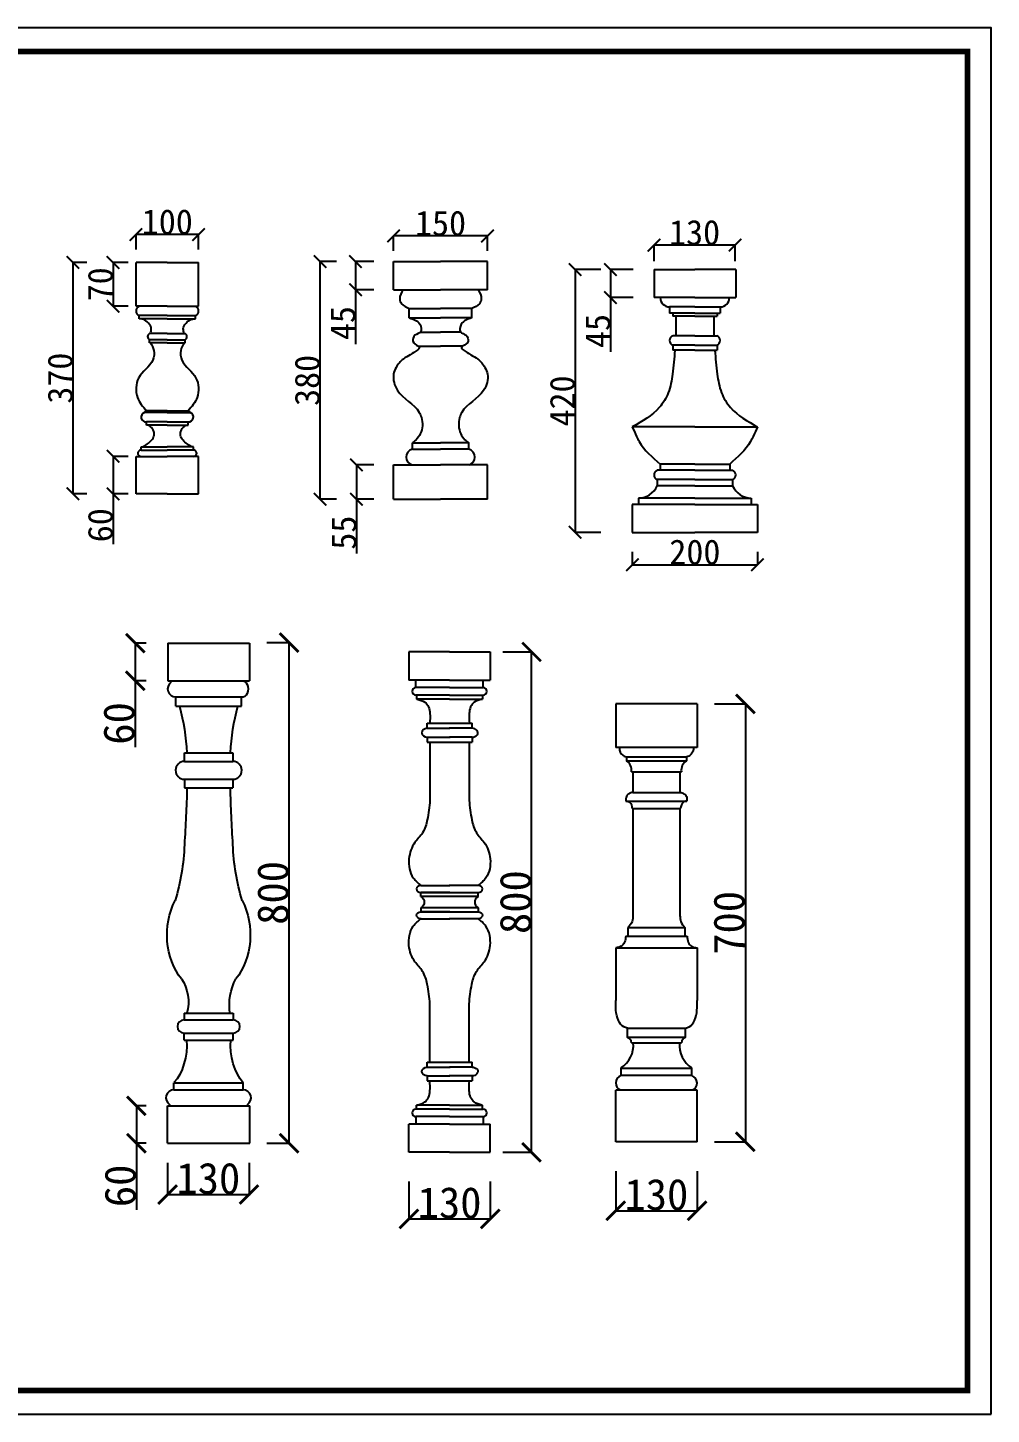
# Model space of a CAD drawing. Extents: x 3172 to 33391, y 13916 to 34175.
# Drawn here: x 11974 to 13515, y 15455 to 17672 of the extents above; entities that cross this region are included whole.
import ezdxf

# ---------------------------------------------------------------- set-up
doc = ezdxf.new("R2010")
doc.units = 0
doc.layers.get('0').update_dxf_attribs({"linetype": 'CONTINUOUS'})
doc.layers.get('DEFPOINTS').update_dxf_attribs({"linetype": 'CONTINUOUS'})
doc.dimstyles.new('ISO-25', dxfattribs={"dimtxt": 2.5, "dimasz": 2.5, "dimexe": 1.25, "dimexo": 0.625, "dimtad": 1, "dimdec": 4, "dimdsep": 46, "dimlunit": 6, "dimtxsty": 'Standard', "dimcen": 2.5, "dimadec": 0, "dimazin": 0, "dimtfac": 1, "dimtdec": 4, "dimtmove": 0, "dimatfit": 3, "dimfxl": 1, "dimtolj": 1, "dimtzin": 0, "dimarcsym": 0})
doc.dimstyles.get("Standard").update_dxf_attribs({"dimtxt": 0.18, "dimasz": 0.18, "dimexe": 0.18, "dimexo": 0.0625, "dimgap": 0.09, "dimtad": 0, "dimtih": 1, "dimtoh": 1, "dimdec": 4, "dimzin": 0, "dimdsep": 46, "dimtxsty": 'Standard', "dimcen": 0.09, "dimadec": 0, "dimazin": 0, "dimtfac": 1, "dimtdec": 4, "dimtofl": 0, "dimtmove": 0, "dimatfit": 3, "dimfxl": 1, "dimtolj": 1, "dimtzin": 0, "dimarcsym": 0})

# ---------------------------------------------------------------- blocks, each defined once
blk = doc.blocks.new('_ARCHTICK')
at = {"color": 0, "linetype": 'ByBlock', "const_width": 0.15}
blk.add_lwpolyline([(-0.5, -0.5), (0.5, 0.5)], dxfattribs=at)
blk = doc.blocks.new('*D380')
at = {"color": 0, "lineweight": -2}
for p, q in [((12890.7, 17285), (12849.1, 17285)), ((12849.3, 17285), (12849.3, 16865)), ((12890.7, 16865), (12849.1, 16865))]:
    blk.add_line(p, q, dxfattribs=at)
at = {"layer": 'DEFPOINTS', "color": 0}
for p in [(12890.8, 17285), (12849.3, 16865), (12890.8, 16865)]:
    blk.add_point(p, dxfattribs=at)
at = {"color": 0, "lineweight": -2, "xscale": 20, "yscale": 20, "zscale": 20}
for p, rotation in [((12849.3, 17285), 90), ((12849.3, 16865), 270)]:
    blk.add_blockref('_ARCHTICK', p, dxfattribs=dict(at, rotation=rotation))
at = {"color": 0, "insert": (12829.2, 17075), "char_height": 40, "attachment_point": 5, "rotation": 90}
blk.add_mtext('\\A1;420', dxfattribs=at)
blk = doc.blocks.new('*D381')
at = {"color": 0, "lineweight": -2}
for p, q in [((12527.9, 16972.9), (12499.7, 16972.9)), ((12499.9, 16972.9), (12499.9, 16917.9)), ((12527.9, 16917.9), (12499.7, 16917.9)), ((12499.9, 16917.9), (12499.9, 16831.1))]:
    blk.add_line(p, q, dxfattribs=at)
at = {"layer": 'DEFPOINTS', "color": 0}
for p in [(12528, 16972.9), (12499.9, 16917.9), (12528, 16917.9)]:
    blk.add_point(p, dxfattribs=at)
at = {"color": 0, "lineweight": -2, "xscale": 20, "yscale": 20, "zscale": 20}
for p, rotation in [((12499.9, 16972.9), 90), ((12499.9, 16917.9), 270)]:
    blk.add_blockref('_ARCHTICK', p, dxfattribs=dict(at, rotation=rotation))
at = {"color": 0, "insert": (12479.8, 16864.5), "char_height": 40, "attachment_point": 5, "rotation": 90}
blk.add_mtext('\\A1;55', dxfattribs=at)
blk = doc.blocks.new('*D382')
at = {"color": 0, "lineweight": -2}
for p, q in [((12134.8, 16986.5), (12110.6, 16986.5)), ((12110.8, 16986.5), (12110.8, 16926.5)), ((12134.8, 16926.5), (12110.6, 16926.5)), ((12110.8, 16926.5), (12110.8, 16846.3))]:
    blk.add_line(p, q, dxfattribs=at)
at = {"layer": 'DEFPOINTS', "color": 0}
for p in [(12134.8, 16986.5), (12110.8, 16926.5), (12134.8, 16926.5)]:
    blk.add_point(p, dxfattribs=at)
at = {"color": 0, "lineweight": -2, "xscale": 20, "yscale": 20, "zscale": 20}
for p, rotation in [((12110.8, 16986.5), 90), ((12110.8, 16926.5), 270)]:
    blk.add_blockref('_ARCHTICK', p, dxfattribs=dict(at, rotation=rotation))
at = {"color": 0, "insert": (12090.7, 16876.4), "char_height": 40, "attachment_point": 5, "rotation": 90}
blk.add_mtext('\\A1;60', dxfattribs=at)
blk = doc.blocks.new('*D284')
at = {"color": 0, "linetype": 'ByBlock'}
for p, q in [((36461.6, 24928.9), (36461.6, 24877)), ((36591.8, 24928.9), (36591.8, 24877)), ((36461.6, 24878.3), (36591.8, 24878.3))]:
    blk.add_line(p, q, dxfattribs=at)
at = {"layer": 'DEFPOINTS', "color": 0, "linetype": 'ByBlock'}
for p in [(36461.6, 24929.6), (36591.8, 24929.6), (36591.8, 24878.3)]:
    blk.add_point(p, dxfattribs=at)
at = {"color": 0, "linetype": 'ByBlock', "xscale": 30, "yscale": 30, "zscale": 30, "rotation": 180}
blk.add_blockref('_ARCHTICK', (36461.6, 24878.3), dxfattribs=at)
at = {"color": 0, "linetype": 'ByBlock', "xscale": 30, "yscale": 30, "zscale": 30}
blk.add_blockref('_ARCHTICK', (36591.8, 24878.3), dxfattribs=at)
at = {"color": 0, "linetype": 'ByBlock', "insert": (36526.7, 24903.9), "char_height": 50, "attachment_point": 5}
blk.add_mtext('\\A1;130', dxfattribs=at)
blk = doc.blocks.new('*D285')
at = {"color": 0, "linetype": 'ByBlock'}
for p, q in [((39952.4, 25020.3), (39935.4, 25020.3)), ((39936.6, 25020.3), (39936.6, 24960.3)), ((39952.4, 24960.3), (39935.4, 24960.3)), ((39936.6, 24960.3), (39936.6, 24854.1))]:
    blk.add_line(p, q, dxfattribs=at)
at = {"layer": 'DEFPOINTS', "color": 0, "linetype": 'ByBlock'}
for p in [(39953, 25020.3), (39936.6, 24960.3), (39953, 24960.3)]:
    blk.add_point(p, dxfattribs=at)
at = {"color": 0, "linetype": 'ByBlock', "xscale": 30, "yscale": 30, "zscale": 30}
for p, rotation in [((39936.6, 25020.3), 90), ((39936.6, 24960.3), 270)]:
    blk.add_blockref('_ARCHTICK', p, dxfattribs=dict(at, rotation=rotation))
at = {"color": 0, "linetype": 'ByBlock', "insert": (39911, 24892.2), "char_height": 50, "attachment_point": 5, "rotation": 90}
blk.add_mtext('\\A1;60', dxfattribs=at)
blk = doc.blocks.new('*D286')
at = {"color": 0, "linetype": 'ByBlock'}
for p, q in [((39952.4, 25759.8), (39933.5, 25759.8)), ((39934.8, 25759.8), (39934.8, 25699.8)), ((39952.4, 25699.8), (39933.5, 25699.8)), ((39934.8, 25699.8), (39934.8, 25593.5))]:
    blk.add_line(p, q, dxfattribs=at)
at = {"layer": 'DEFPOINTS', "color": 0, "linetype": 'ByBlock'}
for p in [(39953, 25759.8), (39934.8, 25699.8), (39953, 25699.8)]:
    blk.add_point(p, dxfattribs=at)
at = {"color": 0, "linetype": 'ByBlock', "xscale": 30, "yscale": 30, "zscale": 30}
for p, rotation in [((39934.8, 25759.8), 90), ((39934.8, 25699.8), 270)]:
    blk.add_blockref('_ARCHTICK', p, dxfattribs=dict(at, rotation=rotation))
at = {"color": 0, "linetype": 'ByBlock', "insert": (39909.1, 25631.6), "char_height": 50, "attachment_point": 5, "rotation": 90}
blk.add_mtext('\\A1;60', dxfattribs=at)
blk = doc.blocks.new('*D291')
at = {"color": 0, "linetype": 'ByBlock'}
for p, q in [((21122.4, 21107.2), (21172.7, 21107.2)), ((21171.5, 21107.2), (21171.5, 20407.2)), ((21122.4, 20407.2), (21172.7, 20407.2))]:
    blk.add_line(p, q, dxfattribs=at)
at = {"layer": 'DEFPOINTS', "color": 0, "linetype": 'ByBlock'}
for p in [(21121.7, 21107.2), (21121.7, 20407.2), (21171.5, 20407.2)]:
    blk.add_point(p, dxfattribs=at)
at = {"color": 0, "linetype": 'ByBlock', "xscale": 30, "yscale": 30, "zscale": 30}
for p, rotation in [((21171.5, 21107.2), 90), ((21171.5, 20407.2), 270)]:
    blk.add_blockref('_ARCHTICK', p, dxfattribs=dict(at, rotation=rotation))
at = {"color": 0, "linetype": 'ByBlock', "insert": (21145.8, 20757.2), "char_height": 50, "attachment_point": 5, "rotation": 90}
blk.add_mtext('\\A1;700', dxfattribs=at)
blk = doc.blocks.new('*D292')
at = {"color": 0, "linetype": 'ByBlock'}
for p, q in [((20964.3, 20350.4), (20964.3, 20285.6)), ((21094.3, 20350.4), (21094.3, 20285.6)), ((20964.3, 20286.8), (21094.3, 20286.8))]:
    blk.add_line(p, q, dxfattribs=at)
at = {"layer": 'DEFPOINTS', "color": 0, "linetype": 'ByBlock'}
for p in [(20964.3, 20351), (21094.3, 20351), (21094.3, 20286.8)]:
    blk.add_point(p, dxfattribs=at)
at = {"color": 0, "linetype": 'ByBlock', "xscale": 30, "yscale": 30, "zscale": 30, "rotation": 180}
blk.add_blockref('_ARCHTICK', (20964.3, 20286.8), dxfattribs=at)
at = {"color": 0, "linetype": 'ByBlock', "xscale": 30, "yscale": 30, "zscale": 30}
blk.add_blockref('_ARCHTICK', (21094.3, 20286.8), dxfattribs=at)
at = {"color": 0, "linetype": 'ByBlock', "insert": (21029.3, 20312.5), "char_height": 50, "attachment_point": 5}
blk.add_mtext('\\A1;130', dxfattribs=at)
blk = doc.blocks.new('A$C0B66074A')
for p, q in [((0, 800), (0, 755)), ((65, 800), (0, 800)), ((65, 800), (130, 800)), ((130, 800), (130, 755)), ((65, 755), (0, 755)), ((11.3, 743), (11.3, 755)), ((65, 755), (130, 755)), ((118.7, 743), (118.7, 755)), ((65, 743), (11.3, 743)), ((65, 743), (118.7, 743)), ((65, 731), (11.3, 731)), ((12.2, 731), (12.2, 724.6)), ((65, 724.6), (12.2, 724.6)), ((65, 731), (118.7, 731)), ((65, 724.6), (117.8, 724.6)), ((117.8, 731), (117.8, 724.6)), ((29.3, 677.9), (29.3, 685.9)), ((29.3, 685.9), (101, 685.9)), ((29.3, 677.9), (65.4, 677.9)), ((100.5, 677.9), (64.4, 677.9)), ((101, 677.9), (101, 685.9)), ((29.3, 663.8), (29.3, 655.8)), ((29.3, 655.8), (101, 655.8)), ((29.7, 663.8), (65.8, 663.8)), ((33.7, 655.8), (33.7, 562.7)), ((100.9, 663.8), (64.8, 663.8)), ((96.3, 655.8), (96.3, 562.7)), ((101, 663.8), (101, 655.8)), ((19.3, 426.5), (65.4, 426.5)), ((110.5, 426.5), (64.4, 426.5)), ((19.3, 408.9), (19.3, 415.4)), ((65.4, 415.4), (19.3, 415.4)), ((19.3, 415.4), (65.4, 415.4)), ((110.5, 408.9), (19.3, 408.9)), ((64.4, 415.4), (110.5, 415.4)), ((110.5, 408.9), (110.5, 415.4)), ((110.5, 391.1), (19.3, 391.1)), ((19.3, 391.1), (19.3, 384.6)), ((19.3, 384.6), (65.4, 384.6)), ((65.4, 384.6), (19.3, 384.6)), ((64.4, 384.6), (110.5, 384.6)), ((110.5, 391.1), (110.5, 384.6)), ((19.3, 373.5), (65.4, 373.5)), ((110.5, 373.5), (64.4, 373.5)), ((33.7, 144.2), (33.7, 237.3)), ((96.3, 144.2), (96.3, 237.3)), ((29.3, 136.2), (29.3, 144.2)), ((29.3, 144.2), (101, 144.2)), ((29.7, 136.2), (65.8, 136.2)), ((100.9, 136.2), (64.8, 136.2)), ((101, 136.2), (101, 144.2)), ((29.3, 122.1), (65.4, 122.1)), ((29.3, 122.1), (29.3, 114.1)), ((29.3, 114.1), (101, 114.1)), ((100.5, 122.1), (64.4, 122.1)), ((101, 122.1), (101, 114.1)), ((65, 69), (11.3, 69)), ((65, 75.4), (12.2, 75.4)), ((12.2, 69), (12.2, 75.4)), ((65, 75.4), (117.8, 75.4)), ((65, 69), (118.7, 69)), ((117.8, 69), (117.8, 75.4)), ((65, 45), (0, 45)), ((0, 0), (0, 45)), ((65, 57), (11.3, 57)), ((11.3, 57), (11.3, 45)), ((65, 57), (118.7, 57)), ((65, 45), (130, 45)), ((118.7, 57), (118.7, 45)), ((130, 0), (130, 45)), ((65, 0), (0, 0)), ((65, 0), (130, 0))]:
    blk.add_line(p, q)
for centre, start, end in [((11.3, 737), 90, 270), ((118.7, 737), 270, 90), ((11.3, 63), 90, 270), ((118.7, 63), 270, 90)]:
    blk.add_arc(centre, 6, start, end)
for centre, major_axis, ratio, start_param, end_param in [((29.6, 670.8), (-9.17, 0), 0.769231, -1.530656, 1.573423), ((101, 670.8), (9.17, 0), 0.769231, 4.704701, 7.904436), ((19.5, 421), (7.17, 0), 0.769231, 1.590906, 4.692279), ((110.3, 421), (7.17, 0), 0.769231, -1.550687, 1.550687), ((129.4, 400), (-24.2, 0), 0.588567, -0.673266, 0.673266)]:
    blk.add_ellipse(centre, major_axis=major_axis, ratio=ratio, start_param=start_param, end_param=end_param)
at = {"extrusion": (0, 0, -1)}
for centre, major_axis, ratio, start_param, end_param in [((0.4, 400), (24.2, 0), 0.588567, -0.673266, 0.673266), ((19.5, 379), (-7.17, 0), 0.769231, -1.550687, 1.550687), ((110.3, 379), (-7.17, 0), 0.769231, 1.590906, 4.692279), ((29.6, 129.2), (-9.17, 0), 0.769231, -1.530656, 1.573423), ((101, 129.2), (9.17, 0), 0.769231, 4.704701, 7.904436)]:
    blk.add_ellipse(centre, major_axis=major_axis, ratio=ratio, start_param=start_param, end_param=end_param, dxfattribs=at)
for points in [[(13.2, 724.5), (25.6, 719.5), (31.3, 712.3), (33.6, 701.7), (33.4, 685.9)], [(33.7, 562.7), (29.4, 531.4), (21.9, 510.9), (9.6, 495.3), (0.1, 469.4), (6.9, 438.7), (19.3, 426.5)], [(96.3, 562.7), (100.6, 531.4), (108.1, 510.9), (120.4, 495.3), (129.9, 469.4), (123.1, 438.7), (110.7, 426.5)], [(33.7, 237.3), (29.4, 268.6), (21.9, 289.1), (9.6, 304.7), (0.1, 330.6), (6.9, 361.3), (19.3, 373.5)], [(96.3, 237.3), (100.6, 268.6), (108.1, 289.1), (120.4, 304.7), (129.9, 330.6), (123.1, 361.3), (110.7, 373.5)], [(13.2, 75.5), (25.6, 80.5), (31.3, 87.7), (33.6, 98.3), (33.4, 114.1)]]:
    blk.add_spline(points, degree=3)
for points in [[(116.8, 724.5), (112.3, 723.3), (104.9, 721.4), (97.6, 712.1), (95.9, 700), (96.4, 691.2), (96.6, 685.9)], [(116.8, 75.5), (112.3, 76.7), (104.9, 78.6), (97.6, 87.9), (95.9, 100), (96.4, 108.8), (96.6, 114.1)]]:
    blk.add_open_spline(points, degree=3, knots=[0, 0, 0, 0, 16.727732, 28.116043, 41.743528, 61.394209, 61.394209, 61.394209, 61.394209])
blk = doc.blocks.new('*D289')
at = {"color": 0, "linetype": 'ByBlock'}
for p, q in [((33837.9, 19176), (33884.9, 19176)), ((33883.7, 18376), (33883.7, 19176)), ((33837.9, 18376), (33884.9, 18376))]:
    blk.add_line(p, q, dxfattribs=at)
at = {"layer": 'DEFPOINTS', "color": 0, "linetype": 'ByBlock'}
for p in [(33837.2, 19176), (33883.7, 19176), (33837.2, 18376)]:
    blk.add_point(p, dxfattribs=at)
at = {"color": 0, "linetype": 'ByBlock', "xscale": 30, "yscale": 30, "zscale": 30}
for p, rotation in [((33883.7, 19176), 90), ((33883.7, 18376), 270)]:
    blk.add_blockref('_ARCHTICK', p, dxfattribs=dict(at, rotation=rotation))
at = {"color": 0, "linetype": 'ByBlock', "insert": (33858.1, 18776), "char_height": 50, "attachment_point": 5, "rotation": 90}
blk.add_mtext('\\A1;800', dxfattribs=at)
blk = doc.blocks.new('*D288')
at = {"color": 0, "linetype": 'ByBlock'}
for p, q in [((33687.6, 18329.2), (33687.6, 18268.3)), ((33817.6, 18329.2), (33817.6, 18268.3)), ((33687.6, 18269.5), (33817.6, 18269.5))]:
    blk.add_line(p, q, dxfattribs=at)
at = {"layer": 'DEFPOINTS', "color": 0, "linetype": 'ByBlock'}
for p in [(33687.6, 18329.8), (33817.6, 18329.8), (33817.6, 18269.5)]:
    blk.add_point(p, dxfattribs=at)
at = {"color": 0, "linetype": 'ByBlock', "xscale": 30, "yscale": 30, "zscale": 30, "rotation": 180}
blk.add_blockref('_ARCHTICK', (33687.6, 18269.5), dxfattribs=at)
at = {"color": 0, "linetype": 'ByBlock', "xscale": 30, "yscale": 30, "zscale": 30}
blk.add_blockref('_ARCHTICK', (33817.6, 18269.5), dxfattribs=at)
at = {"color": 0, "linetype": 'ByBlock', "insert": (33752.6, 18295.1), "char_height": 50, "attachment_point": 5}
blk.add_mtext('\\A1;130', dxfattribs=at)
blk = doc.blocks.new('*D403')
at = {"color": 0, "lineweight": -2}
for p, q in [((12940.8, 16834), (12940.8, 16813)), ((13140.8, 16834), (13140.8, 16813)), ((12940.8, 16813.2), (13140.8, 16813.2))]:
    blk.add_line(p, q, dxfattribs=at)
at = {"layer": 'DEFPOINTS', "color": 0}
for p in [(12940.8, 16834), (13140.8, 16834), (13140.8, 16813.2)]:
    blk.add_point(p, dxfattribs=at)
at = {"color": 0, "lineweight": -2, "xscale": 20, "yscale": 20, "zscale": 20, "rotation": 180}
blk.add_blockref('_ARCHTICK', (12940.8, 16813.2), dxfattribs=at)
at = {"color": 0, "lineweight": -2, "xscale": 20, "yscale": 20, "zscale": 20}
blk.add_blockref('_ARCHTICK', (13140.8, 16813.2), dxfattribs=at)
at = {"color": 0, "insert": (13040.8, 16833.3), "char_height": 40, "attachment_point": 5}
blk.add_mtext('\\A1;200', dxfattribs=at)
blk = doc.blocks.new('*D404')
at = {"color": 0, "lineweight": -2}
for p, q in [((12559.2, 17315), (12559.2, 17339.1)), ((12709.2, 17338.9), (12559.2, 17338.9)), ((12709.2, 17315), (12709.2, 17339.1))]:
    blk.add_line(p, q, dxfattribs=at)
at = {"layer": 'DEFPOINTS', "color": 0}
for p in [(12559.2, 17338.9), (12559.2, 17314.9), (12709.2, 17314.9)]:
    blk.add_point(p, dxfattribs=at)
at = {"color": 0, "lineweight": -2, "xscale": 20, "yscale": 20, "zscale": 20, "rotation": 180}
blk.add_blockref('_ARCHTICK', (12559.2, 17338.9), dxfattribs=at)
at = {"color": 0, "lineweight": -2, "xscale": 20, "yscale": 20, "zscale": 20}
blk.add_blockref('_ARCHTICK', (12709.2, 17338.9), dxfattribs=at)
at = {"color": 0, "insert": (12634.2, 17359), "char_height": 40, "attachment_point": 5}
blk.add_mtext('\\A1;150', dxfattribs=at)
blk = doc.blocks.new('*D407')
at = {"color": 0, "lineweight": -2}
for p, q in [((12467.9, 17297.9), (12441.3, 17297.9)), ((12441.5, 17297.9), (12441.5, 16917.9)), ((12467.9, 16917.9), (12441.3, 16917.9))]:
    blk.add_line(p, q, dxfattribs=at)
at = {"layer": 'DEFPOINTS', "color": 0}
for p in [(12468, 17297.9), (12441.5, 16917.9), (12468, 16917.9)]:
    blk.add_point(p, dxfattribs=at)
at = {"color": 0, "lineweight": -2, "xscale": 20, "yscale": 20, "zscale": 20}
for p, rotation in [((12441.5, 17297.9), 90), ((12441.5, 16917.9), 270)]:
    blk.add_blockref('_ARCHTICK', p, dxfattribs=dict(at, rotation=rotation))
at = {"color": 0, "insert": (12421.4, 17107.9), "char_height": 40, "attachment_point": 5, "rotation": 90}
blk.add_mtext('\\A1;380', dxfattribs=at)
blk = doc.blocks.new('*D408')
at = {"color": 0, "lineweight": -2}
for p, q in [((12527.9, 17297.9), (12498.1, 17297.9)), ((12498.3, 17297.9), (12498.3, 17252.9)), ((12527.9, 17252.9), (12498.1, 17252.9)), ((12498.3, 17252.9), (12498.3, 17166.1))]:
    blk.add_line(p, q, dxfattribs=at)
at = {"layer": 'DEFPOINTS', "color": 0}
for p in [(12528, 17297.9), (12498.3, 17252.9), (12528, 17252.9)]:
    blk.add_point(p, dxfattribs=at)
at = {"color": 0, "lineweight": -2, "xscale": 20, "yscale": 20, "zscale": 20}
for p, rotation in [((12498.3, 17297.9), 90), ((12498.3, 17252.9), 270)]:
    blk.add_blockref('_ARCHTICK', p, dxfattribs=dict(at, rotation=rotation))
at = {"color": 0, "insert": (12478.2, 17199.5), "char_height": 40, "attachment_point": 5, "rotation": 90}
blk.add_mtext('\\A1;45', dxfattribs=at)
blk = doc.blocks.new('*D409')
at = {"color": 0, "lineweight": -2}
for p, q in [((12068.9, 17296.5), (12046.4, 17296.5)), ((12046.6, 17296.5), (12046.6, 16926.5)), ((12068.9, 16926.5), (12046.4, 16926.5))]:
    blk.add_line(p, q, dxfattribs=at)
at = {"layer": 'DEFPOINTS', "color": 0}
for p in [(12069, 17296.5), (12046.6, 16926.5), (12069, 16926.5)]:
    blk.add_point(p, dxfattribs=at)
at = {"color": 0, "lineweight": -2, "xscale": 20, "yscale": 20, "zscale": 20}
for p, rotation in [((12046.6, 17296.5), 90), ((12046.6, 16926.5), 270)]:
    blk.add_blockref('_ARCHTICK', p, dxfattribs=dict(at, rotation=rotation))
at = {"color": 0, "insert": (12026.5, 17111.5), "char_height": 40, "attachment_point": 5, "rotation": 90}
blk.add_mtext('\\A1;370', dxfattribs=at)
blk = doc.blocks.new('*D410')
at = {"color": 0, "lineweight": -2}
for p, q in [((12134.8, 17296.5), (12110.6, 17296.5)), ((12110.8, 17296.5), (12110.8, 17226.5)), ((12134.8, 17226.5), (12110.6, 17226.5))]:
    blk.add_line(p, q, dxfattribs=at)
at = {"layer": 'DEFPOINTS', "color": 0}
for p in [(12134.8, 17296.5), (12110.8, 17226.5), (12134.8, 17226.5)]:
    blk.add_point(p, dxfattribs=at)
at = {"color": 0, "lineweight": -2, "xscale": 20, "yscale": 20, "zscale": 20}
for p, rotation in [((12110.8, 17296.5), 90), ((12110.8, 17226.5), 270)]:
    blk.add_blockref('_ARCHTICK', p, dxfattribs=dict(at, rotation=rotation))
at = {"color": 0, "insert": (12090.7, 17261.5), "char_height": 40, "attachment_point": 5, "rotation": 90}
blk.add_mtext('\\A1;70', dxfattribs=at)
blk = doc.blocks.new('*D411')
at = {"color": 0, "lineweight": -2}
for p, q in [((12147.5, 17317.4), (12147.5, 17341.3)), ((12247.5, 17341.1), (12147.5, 17341.1)), ((12247.5, 17317.4), (12247.5, 17341.3))]:
    blk.add_line(p, q, dxfattribs=at)
at = {"layer": 'DEFPOINTS', "color": 0}
for p in [(12147.5, 17341.1), (12147.5, 17317.3), (12247.5, 17317.3)]:
    blk.add_point(p, dxfattribs=at)
at = {"color": 0, "lineweight": -2, "xscale": 20, "yscale": 20, "zscale": 20, "rotation": 180}
blk.add_blockref('_ARCHTICK', (12147.5, 17341.1), dxfattribs=at)
at = {"color": 0, "lineweight": -2, "xscale": 20, "yscale": 20, "zscale": 20}
blk.add_blockref('_ARCHTICK', (12247.5, 17341.1), dxfattribs=at)
at = {"color": 0, "insert": (12197.5, 17361.2), "char_height": 40, "attachment_point": 5}
blk.add_mtext('\\A1;100', dxfattribs=at)
blk = doc.blocks.new('*D416')
at = {"color": 0, "lineweight": -2}
for p, q in [((12942.2, 17285), (12905.6, 17285)), ((12905.8, 17285), (12905.8, 17240.4)), ((12942.2, 17240.4), (12905.6, 17240.4)), ((12905.8, 17240.4), (12905.8, 17153.5))]:
    blk.add_line(p, q, dxfattribs=at)
at = {"layer": 'DEFPOINTS', "color": 0}
for p in [(12942.2, 17285), (12905.8, 17240.4), (12942.2, 17240.4)]:
    blk.add_point(p, dxfattribs=at)
at = {"color": 0, "lineweight": -2, "xscale": 20, "yscale": 20, "zscale": 20}
for p, rotation in [((12905.8, 17285), 90), ((12905.8, 17240.4), 270)]:
    blk.add_blockref('_ARCHTICK', p, dxfattribs=dict(at, rotation=rotation))
at = {"color": 0, "insert": (12885.7, 17186.9), "char_height": 40, "attachment_point": 5, "rotation": 90}
blk.add_mtext('\\A1;45', dxfattribs=at)
blk = doc.blocks.new('*D417')
at = {"color": 0, "lineweight": -2}
for p, q in [((12975.5, 17298.6), (12975.5, 17324.3)), ((13105, 17324.1), (12975.5, 17324.1)), ((13105, 17298.6), (13105, 17324.3))]:
    blk.add_line(p, q, dxfattribs=at)
at = {"layer": 'DEFPOINTS', "color": 0}
for p in [(12975.5, 17324.1), (12975.5, 17298.6), (13105, 17298.6)]:
    blk.add_point(p, dxfattribs=at)
at = {"color": 0, "lineweight": -2, "xscale": 20, "yscale": 20, "zscale": 20, "rotation": 180}
blk.add_blockref('_ARCHTICK', (12975.5, 17324.1), dxfattribs=at)
at = {"color": 0, "lineweight": -2, "xscale": 20, "yscale": 20, "zscale": 20}
blk.add_blockref('_ARCHTICK', (13105, 17324.1), dxfattribs=at)
at = {"color": 0, "insert": (13040.3, 17344.2), "char_height": 40, "attachment_point": 5}
blk.add_mtext('\\A1;130', dxfattribs=at)
blk = doc.blocks.new('A$C2BFD705E')
for p, q in [((102.9, 905.7), (233.1, 905.7)), ((102.9, 905.7), (102.9, 845.7)), ((233.1, 905.7), (233.1, 845.7)), ((102.9, 845.7), (233.1, 845.7)), ((107.7, 843.1), (107.7, 845.7)), ((115.4, 819.9), (220.6, 819.9)), ((115.4, 804.9), (115.4, 819.9)), ((115.4, 804.9), (220.6, 804.9)), ((220.6, 804.9), (220.6, 819.9)), ((129.3, 716.7), (129.3, 730.4)), ((129.3, 716.7), (206.8, 716.7)), ((206.8, 730.4), (206.8, 716.7)), ((129.3, 688.2), (206.8, 688.2)), ((129.3, 688.2), (129.3, 674.7)), ((206.8, 688.2), (206.8, 674.7)), ((129, 271.3), (129, 282.3)), ((207.1, 271.3), (207.1, 282.3)), ((112.5, 191.7), (223.1, 191.7)), ((102.5, 166.2), (233.6, 166.2)), ((102.5, 106.2), (102.5, 166.2)), ((105.7, 168.2), (105.7, 166.2)), ((230, 168.2), (230, 166.2)), ((233.6, 106.2), (233.6, 166.2)), ((102.5, 106.2), (233.6, 106.2))]:
    blk.add_line(p, q)
at = {"color": 0, "linetype": 'ByBlock'}
for p, q in [((261.1, 906.7), (297.9, 906.7)), ((296.6, 106.2), (296.6, 906.7)), ((261.1, 106.2), (297.9, 106.2))]:
    blk.add_line(p, q, dxfattribs=at)
at = {"linetype": 'Continuous'}
for p, q in [((129.3, 730.4), (206.8, 730.4)), ((129.3, 674.7), (206.8, 674.7)), ((129.1, 314.3), (207, 314.3)), ((129.1, 314.3), (129.1, 303.6)), ((207, 314.3), (207, 303.6)), ((128.7, 303.6), (207.4, 303.6)), ((128.7, 282.3), (207.4, 282.3)), ((129, 271.3), (207.1, 271.3)), ((112.5, 203.1), (223.1, 203.1)), ((112.5, 191.7), (112.5, 203.1)), ((223.1, 191.7), (223.1, 203.1))]:
    blk.add_line(p, q, dxfattribs=at)
for centre, radius, start, end in [((115.4, 832.8), 12.9, 126.6212, 270), ((129.3, 702.5), 14.2, 90, 270), ((206.8, 702.5), 14.2, 270, 90), ((128.7, 293), 10.6, 90, 270), ((207.4, 293), 10.6, 270, 90), ((112.5, 179), 12.7, 89.9981, 237.5492), ((223.1, 179), 12.7, 302.4508, 90.0019)]:
    blk.add_arc(centre, radius, start, end)
at = {"extrusion": (0, 0, -1)}
for centre, major_axis, ratio, start_param, end_param in [((222, 832.5), (0, 13.2), 0.700738, -0.158587, 3.288597), ((222, 832.5), (0, 13.2), 0.700738, -0.158587, 3.288597), ((222, 832.5), (0, 13.2), 0.700738, -0.158587, 3.288597), ((222, 832.5), (0, 13.2), 0.700738, -0.158587, 3.288597), ((222, 832.5), (0, 13.2), 0.700738, -0.158587, 3.288597), ((222, 832.5), (0, 13.2), 0.700738, -0.158587, 3.288597), ((222, 832.5), (0, 13.2), 0.700738, -0.158587, 3.288597), ((2.2, 737.1), (-23.3, 210.7), 0.613927, 1.312196, 1.670504), ((333.9, 737.1), (23.3, 210.7), 0.613927, 4.612681, 4.97099), ((-70.3, 597.9), (0, 271.2), 0.736816, 1.622775, 1.962546), ((406.3, 597.9), (0, 271.2), 0.736816, 4.320639, 4.660411), ((171.2, 439.5), (0, 94.6), 0.736816, 3.871025, 5.330818), ((164.9, 439.5), (0, 94.6), 0.736816, 0.952367, 2.412161), ((102.4, 250.9), (9.4, 56.3), 0.517323, 1.11566, 2.491644), ((234, 251), (-9.4, 57.3), 0.513815, 3.812448, 5.157827)]:
    blk.add_ellipse(centre, major_axis=major_axis, ratio=ratio, start_param=start_param, end_param=end_param, dxfattribs=at)
at = {"linetype": 'Continuous', "extrusion": (0, 0, -1)}
for centre, major_axis, ratio, start_param, end_param in [((-1999.4, 724.7), (1508.5, 1508.5), 1, 0.808829, 0.851454), ((2335.5, 724.7), (-1508.5, 1508.5), 1, 5.431732, 5.474356), ((101.5, 335.8), (-5.1, 48.8), 0.692586, 0.898665, 2.09791), ((246.4, 331.7), (7.7, 66.5), 0.671786, 4.371005, 5.227471)]:
    blk.add_ellipse(centre, major_axis=major_axis, ratio=ratio, start_param=start_param, end_param=end_param, dxfattribs=at)
at = {"layer": 'DEFPOINTS', "color": 0, "linetype": 'ByBlock'}
for p in [(260.4, 906.7), (296.6, 906.7), (260.4, 106.2)]:
    blk.add_point(p, dxfattribs=at)
at = {"color": 0, "linetype": 'ByBlock', "xscale": 30, "yscale": 30, "zscale": 30}
for p, rotation in [((296.6, 906.7), 90), ((296.6, 106.2), 270)]:
    blk.add_blockref('_ARCHTICK', p, dxfattribs=dict(at, rotation=rotation))
at = {"color": 0, "linetype": 'ByBlock', "insert": (271, 506.5), "char_height": 50, "attachment_point": 5, "rotation": 90}
blk.add_mtext('\\A1;800', dxfattribs=at)
for base, p1, p2, picture, middle in [((50.6, 845.7), (68.8, 905.7), (68.8, 845.7), '*D286', (25, 777.5)), ((52.5, 106.2), (68.8, 166.2), (68.8, 106.2), '*D285', (26.9, 38.1))]:
    dim = blk.add_linear_dim(base=base, p1=p1, p2=p2, angle=90, dimstyle='ISO-25', override={"dimtxt": 50, "dimasz": 30, "dimdec": 0, "dimblk1": 'ARCHTICK', "dimblk2": 'ARCHTICK', "dimsah": 1, "dimtdec": 0})
    dim.commit()
    dim.dimension.update_dxf_attribs({"geometry": picture, "text_midpoint": middle, "insert": (-39884.1, -24854.1)})
dim = blk.add_linear_dim(base=(232.6, 24.2), p1=(102.5, 75.5), p2=(232.6, 75.5), dimstyle='ISO-25', override={"dimtxt": 50, "dimasz": 30, "dimdec": 0, "dimblk1": 'ARCHTICK', "dimblk2": 'ARCHTICK', "dimsah": 1, "dimtdec": 0})
dim.commit()
dim.dimension.update_dxf_attribs({"geometry": '*D284', "text_midpoint": (167.5, 49.8), "insert": (-36359.2, -24854.1)})
blk = doc.blocks.new('A$C7FBA66E9')
for p, q in [((16.6, 826.9), (16.6, 757.2)), ((146.6, 826.9), (16.6, 826.9)), ((146.6, 826.9), (146.6, 757.2)), ((146.6, 757.2), (16.6, 757.2)), ((33.5, 742.5), (33.5, 735.8)), ((33.5, 742.5), (129.7, 742.5)), ((33.5, 735.8), (129.7, 735.8)), ((129.7, 742.5), (129.7, 735.8)), ((41.6, 718.3), (121.5, 718.3)), ((44, 718.3), (44, 685.6)), ((119.2, 718.3), (119.2, 685.6)), ((32.8, 671.7), (130.3, 671.7)), ((44, 685.6), (119.2, 685.6)), ((43, 659.8), (120.2, 659.8)), ((44, 659.8), (44, 489.3)), ((119.2, 659.8), (119.2, 489.3)), ((44, 617.9), (44, 486.9)), ((119.2, 617.9), (119.2, 486.9)), ((36, 469.4), (36, 455.8)), ((36, 469.4), (127.2, 469.4)), ((127.2, 469.4), (127.2, 455.8)), ((32.7, 455.8), (130.5, 455.8)), ((16.6, 437), (146.6, 437)), ((16.6, 437), (16.6, 352.6)), ((146.6, 437), (146.6, 352.6)), ((35.1, 294.3), (35.1, 308.8)), ((35.1, 308.8), (128.1, 308.8)), ((35.1, 294.3), (128.1, 294.3)), ((128.1, 294.3), (128.1, 308.8)), ((41.8, 285.3), (121.4, 285.3)), ((25, 232.8), (25, 244.8)), ((25, 244.8), (138.2, 244.8)), ((138.2, 232.8), (138.2, 244.8)), ((138.2, 232.8), (25, 232.8)), ((16.6, 126.9), (16.6, 209.3)), ((146.6, 209.3), (16.6, 209.3)), ((146.6, 126.9), (146.6, 209.3)), ((146.6, 126.9), (16.6, 126.9))]:
    blk.add_line(p, q)
for centre, radius, start, end in [((24.5, 721), 17.4, 351.342, 58.5936), ((138.7, 721), 17.4, 121.4064, 188.658), ((30.2, 283.6), 11.7, 8.1825, 65.3651), ((133, 283.6), 11.7, 114.6349, 171.8175), ((1, 281.6), 43.8, 303.1149, 4.8998), ((162.2, 281.6), 43.8, 175.1002, 236.8851), ((29.3, 220.9), 12.7, 109.8257, 245.67), ((133.9, 220.9), 12.7, 294.33, 70.1743)]:
    blk.add_arc(centre, radius, start, end)
for points in [[(22.4, 757.2), (23.1, 751.6), (24.9, 748), (29.9, 743.5), (33.5, 742.5)], [(140.8, 757.2), (140.1, 751.6), (138.3, 748), (133.3, 743.5), (129.7, 742.5)], [(44, 685.6), (37.5, 683.5), (33.8, 679.1), (32.8, 671.7)], [(32.8, 671.7), (39.1, 669.6), (43, 659.8)], [(119.2, 685.6), (125.6, 683.5), (129.4, 679.1), (130.3, 671.7)], [(130.3, 671.7), (124.1, 669.6), (120.2, 659.8)], [(44, 489.3), (42.7, 479), (36, 469.4)], [(119.2, 489.3), (120.5, 479), (127.2, 469.4)], [(32.7, 455.8), (30.6, 446), (25.3, 439.5), (16.6, 437)], [(130.5, 455.8), (132.5, 446), (137.8, 439.5), (146.6, 437)], [(35.1, 308.8), (29.3, 310.7), (20.8, 320.9), (16.8, 337.4), (16.6, 352.6)], [(128.1, 308.8), (133.8, 310.7), (142.4, 320.9), (146.4, 337.4), (146.6, 352.6)]]:
    blk.add_spline(points, degree=3)
dim = blk.add_linear_dim(base=(223.7, 126.9), p1=(174, 826.9), p2=(174, 126.9), angle=90, dimstyle='ISO-25', override={"dimtxt": 50, "dimasz": 30, "dimdec": 0, "dimblk1": 'ARCHTICK', "dimblk2": 'ARCHTICK', "dimsah": 1, "dimtdec": 0})
dim.commit()
dim.dimension.update_dxf_attribs({"geometry": '*D291', "text_midpoint": (198.1, 476.9), "insert": (-20947.8, -20280.2)})
dim = blk.add_linear_dim(base=(146.6, 16.6), p1=(16.6, 80.8), p2=(146.6, 80.8), dimstyle='ISO-25', override={"dimtxt": 50, "dimasz": 30, "dimdec": 0, "dimblk1": 'ARCHTICK', "dimblk2": 'ARCHTICK', "dimsah": 1, "dimtdec": 0})
dim.commit()
dim.dimension.update_dxf_attribs({"geometry": '*D292', "text_midpoint": (81.6, 32.2), "insert": (-20947.8, -20270.2)})
blk = doc.blocks.new('A$C628F71AE')
blk.add_blockref('A$C0B66074A', (16.6, 123.1))
dim = blk.add_linear_dim(base=(212.7, 923.1), p1=(166.3, 123.1), p2=(166.3, 923.1), angle=90, dimstyle='ISO-25', override={"dimtxt": 50, "dimasz": 30, "dimdec": 0, "dimblk1": 'ARCHTICK', "dimblk2": 'ARCHTICK', "dimsah": 1, "dimtdec": 0})
dim.commit()
dim.dimension.update_dxf_attribs({"geometry": '*D289', "text_midpoint": (187.1, 523.1), "insert": (-33671, -18252.9)})
dim = blk.add_linear_dim(base=(146.6, 16.6), p1=(16.6, 76.9), p2=(146.6, 76.9), dimstyle='ISO-25', override={"dimtxt": 50, "dimasz": 30, "dimdec": 0, "dimblk1": 'ARCHTICK', "dimblk2": 'ARCHTICK', "dimsah": 1, "dimtdec": 0})
dim.commit()
dim.dimension.update_dxf_attribs({"geometry": '*D288', "text_midpoint": (81.6, 42.2), "insert": (-33671, -18252.9)})

msp = doc.modelspace()

# ---------------------------------------------------------------- linework, layer by layer
for p, q in [((12147.49567, 17226.45994), (12147.49567, 17296.45994)), ((12197.49567, 17296.45994), (12147.49567, 17296.45994)), ((12197.49567, 17296.45994), (12247.49567, 17296.45994)), ((12247.49567, 17226.45994), (12247.49567, 17296.45994)), ((12559.24727, 17297.91435), (12634.24727, 17297.91435)), ((12559.24727, 17252.91435), (12559.24727, 17297.91435)), ((12709.24727, 17297.91435), (12634.24727, 17297.91435)), ((12709.24727, 17252.91435), (12709.24727, 17297.91435)), ((12975.54272, 17285.01422), (13040.79627, 17285.01422)), ((12975.54272, 17285.01422), (12975.54272, 17240.36883)), ((13106.04981, 17285.01422), (13040.79627, 17285.01422)), ((13106.04981, 17285.01422), (13106.04981, 17240.36883)), ((12559.24727, 17252.91435), (12634.24727, 17252.91435)), ((12709.24727, 17252.91435), (12634.24727, 17252.91435)), ((12197.49567, 17226.45994), (12147.49567, 17226.45994)), ((12197.49567, 17226.45994), (12247.49567, 17226.45994)), ((13040.79627, 17240.36883), (12975.54272, 17240.36883)), ((13040.79627, 17225.43976), (13000.36541, 17225.43976)), ((13000.36541, 17225.43976), (13000.36541, 17215.47522)), ((13040.79627, 17240.36883), (13106.04981, 17240.36883)), ((13040.79627, 17225.43976), (13081.22712, 17225.43976)), ((13081.22712, 17225.43976), (13081.22712, 17215.47522)), ((12152.49567, 17206.45994), (12152.49567, 17211.45994)), ((12197.49567, 17211.45994), (12152.49567, 17211.45994)), ((12197.49567, 17206.45994), (12152.49567, 17206.45994)), ((12197.49567, 17211.45994), (12242.49567, 17211.45994)), ((12197.49567, 17206.45994), (12242.49567, 17206.45994)), ((12242.49567, 17206.45994), (12242.49567, 17211.45994)), ((12584.24727, 17207.91435), (12584.24727, 17222.91435)), ((12584.24727, 17222.91435), (12634.24727, 17222.91435)), ((12584.24727, 17207.91435), (12634.24727, 17207.91435)), ((12684.24727, 17222.91435), (12634.24727, 17222.91435)), ((12684.24727, 17207.91435), (12634.24727, 17207.91435)), ((12684.24727, 17207.91435), (12684.24727, 17222.91435)), ((13040.79627, 17215.47522), (13000.36541, 17215.47522)), ((13005.32995, 17215.47522), (13005.32995, 17210.51068)), ((13040.79627, 17210.51068), (13005.32995, 17210.51068)), ((13010.29449, 17210.51068), (13010.29449, 17179.26498)), ((13040.79627, 17215.47522), (13081.22712, 17215.47522)), ((13040.79627, 17210.51068), (13076.26258, 17210.51068)), ((13071.29804, 17210.51068), (13071.29804, 17179.26498)), ((13076.26258, 17215.47522), (13076.26258, 17210.51068)), ((12197.49567, 17182.99994), (12169.11371, 17182.99994)), ((12197.49567, 17182.99994), (12225.87764, 17182.99994)), ((12602.96611, 17185.30279), (12634.24727, 17185.30279)), ((12665.52843, 17185.30279), (12634.24727, 17185.30279)), ((12169.11371, 17167.99994), (12169.11371, 17172.99994)), ((12197.49567, 17172.99994), (12169.11371, 17172.99994)), ((12197.49567, 17167.99994), (12169.11371, 17167.99994)), ((12197.49567, 17172.99994), (12225.87764, 17172.99994)), ((12197.49567, 17167.99994), (12225.87764, 17167.99994)), ((12225.87764, 17167.99994), (12225.87764, 17172.99994)), ((12598.90166, 17162.91435), (12634.24727, 17162.91435)), ((12669.59288, 17162.91435), (12634.24727, 17162.91435)), ((13040.79627, 17164.3359), (13005.32995, 17164.3359)), ((13005.32995, 17164.3359), (13005.32995, 17156.37136)), ((13040.79627, 17179.26498), (13005.95052, 17179.26498)), ((13040.79627, 17179.26498), (13075.64201, 17179.26498)), ((13040.79627, 17164.3359), (13076.26258, 17164.3359)), ((13076.26258, 17164.3359), (13076.26258, 17156.37136)), ((13040.79627, 17156.37136), (13005.32995, 17156.37136)), ((13040.79627, 17156.37136), (13076.26258, 17156.37136)), ((12197.49567, 17056.45994), (12160.92579, 17056.45994)), ((12162.31628, 17059.45994), (12162.31628, 17056.45994)), ((12197.49567, 17059.45994), (12162.31628, 17059.45994)), ((12197.49567, 17059.45994), (12232.67507, 17059.45994)), ((12197.49567, 17056.45994), (12234.06556, 17056.45994)), ((12232.67507, 17059.45994), (12232.67507, 17056.45994)), ((12163.99772, 17036.45994), (12163.99772, 17041.45994)), ((12197.49567, 17041.45994), (12163.99772, 17041.45994)), ((12197.49567, 17036.45994), (12163.99772, 17036.45994)), ((12197.49567, 17041.45994), (12230.99363, 17041.45994)), ((12197.49567, 17036.45994), (12230.99363, 17036.45994)), ((12230.99363, 17036.45994), (12230.99363, 17041.45994)), ((13040.79627, 17033.8003), (12940.79095, 17033.8003)), ((13040.79627, 17033.8003), (13140.80158, 17033.8003)), ((12589.24727, 17007.91435), (12634.24727, 17007.91435)), ((12589.24727, 16997.91435), (12589.24727, 17007.91435)), ((12679.24727, 17007.91435), (12634.24727, 17007.91435)), ((12679.24727, 16997.91435), (12679.24727, 17007.91435)), ((12147.49567, 16986.45994), (12197.49567, 16986.45994)), ((12147.49567, 16926.45994), (12147.49567, 16986.45994)), ((12155.50046, 17001.45994), (12197.49567, 17001.45994)), ((12155.50387, 16996.45994), (12155.50046, 17001.45994)), ((12155.50387, 16996.45994), (12197.49567, 16996.45994)), ((12239.49089, 17001.45994), (12197.49567, 17001.45994)), ((12239.48748, 16996.45994), (12197.49567, 16996.45994)), ((12247.49567, 16986.45994), (12197.49567, 16986.45994)), ((12239.48748, 16996.45994), (12239.49089, 17001.45994)), ((12247.49567, 16926.45994), (12247.49567, 16986.45994)), ((12589.24727, 16997.91435), (12634.24727, 16997.91435)), ((12679.24727, 16997.91435), (12634.24727, 16997.91435)), ((12559.24727, 16972.91435), (12634.24727, 16972.91435)), ((12559.24727, 16917.91435), (12559.24727, 16972.91435)), ((12709.24727, 16972.91435), (12634.24727, 16972.91435)), ((12709.24727, 16917.91435), (12709.24727, 16972.91435)), ((13040.79627, 16964.26129), (12980.50726, 16964.26129)), ((13040.79627, 16974.22583), (12985.14243, 16974.22583)), ((12985.14243, 16974.22583), (12985.14243, 16964.26129)), ((13040.79627, 16974.22583), (13096.4501, 16974.22583)), ((13040.79627, 16964.26129), (13101.08527, 16964.26129)), ((13096.4501, 16974.22583), (13096.4501, 16964.26129)), ((13040.79627, 16949.36767), (12980.50726, 16949.36767)), ((12980.50726, 16949.36767), (12980.50726, 16939.43859)), ((13040.79627, 16939.43859), (12980.50726, 16939.43859)), ((13040.79627, 16949.36767), (13101.08527, 16949.36767)), ((13040.79627, 16939.43859), (13101.08527, 16939.43859)), ((13101.08527, 16949.36767), (13101.08527, 16939.43859)), ((12197.49567, 16926.45994), (12147.49567, 16926.45994)), ((12197.49567, 16926.45994), (12247.49567, 16926.45994)), ((12559.24727, 16917.91435), (12634.24727, 16917.91435)), ((12709.24727, 16917.91435), (12634.24727, 16917.91435)), ((13040.79627, 16919.58044), (12950.72002, 16919.58044)), ((12950.72002, 16919.58044), (12950.72002, 16909.65136)), ((13040.79627, 16919.58044), (13130.87251, 16919.58044)), ((13130.87251, 16919.58044), (13130.87251, 16909.65136)), ((12940.79095, 16909.65136), (12940.79095, 16865.00597)), ((13040.79627, 16909.65136), (12940.79095, 16909.65136)), ((13040.79627, 16909.65136), (13140.80158, 16909.65136)), ((13140.80158, 16909.65136), (13140.80158, 16865.00597)), ((12940.79095, 16865.00597), (13040.79627, 16865.00597)), ((13140.80158, 16865.00597), (13040.79627, 16865.00597))]:
    msp.add_line(p, q)
msp.add_lwpolyline([(13514.5498, 15454.96252), (13514.5498, 17671.77103), (10546.65022, 17671.77103), (10546.65022, 15454.96252)], close=True)
at = {"const_width": 9.07908}
msp.add_lwpolyline([(13476.72031, 15492.79202), (13476.72031, 17633.94153), (10594.11266, 17633.94153), (10594.11266, 15492.79202)], close=True, dxfattribs=at)
for centre, radius, start, end in [((12155.61963, 17218.95994), 8.1246, 112.61304469, 247.38695531), ((12239.37172, 17218.95994), 8.1246, 292.61304469, 67.38695531), ((13000.36541, 17240.36883), 14.92908, 180, 270), ((13081.22712, 17240.36883), 14.92908, 270, 0), ((12171.71348, 17177.99994), 5.6355, 117.47238712, 242.52761288), ((12223.27787, 17177.99994), 5.6355, 297.47238712, 62.52761288), ((13008.14618, 17171.80044), 7.78076, 106.39096718, 253.60903282), ((13073.44636, 17171.80044), 7.78076, 286.39096718, 73.60903282), ((12163.49175, 17049.17088), 7.72752, 109.39358472, 273.75419492), ((12231.4996, 17049.17088), 7.72752, 266.24580508, 70.60641528), ((12155.46937, 16991.46162), 4.99844, 89.60450786, 270.47371542), ((12239.52198, 16991.46162), 4.99844, 269.52628458, 90.39549214), ((12592.0447, 16985.41435), 12.8092, 102.61462528, 257.38537472), ((12676.44984, 16985.41435), 12.8092, 282.61462528, 77.38537472), ((12983.61009, 16956.81448), 8.06738, 112.61986495, 247.38013505), ((13097.98244, 16956.81448), 8.06738, 292.61986495, 67.38013505), ((12950.00275, 16952.92586), 33.35313, 271.23226998, 336.14786507), ((13131.58978, 16952.92586), 33.35313, 203.85213493, 268.76773002)]:
    msp.add_arc(centre, radius, start, end)
for points in [[(12574.24727, 17252.91435), (12569.09675, 17238.60084), (12572.0186, 17230.49022), (12584.24727, 17222.91435)], [(12170.45853, 17182.99994), (12171.87233, 17190.60736), (12158.72397, 17205.60252), (12156.11371, 17206.45994)], [(12584.24727, 17207.91435), (12601.06092, 17197.57068), (12602.50194, 17185.48884), (12593.28769, 17179.97805), (12590.15805, 17170.59565), (12598.90166, 17162.91435)], [(12170.5131, 17167.99994), (12176.06824, 17155.9672), (12174.14095, 17140.44777), (12151.69843, 17111.68901), (12149.83393, 17080.7121), (12164.04922, 17059.45994)], [(12598.90166, 17162.91435), (12600.58003, 17160.22828), (12598.03859, 17156.96299), (12574.80262, 17142.08776), (12563.18464, 17128.66378), (12559.24727, 17117.91435), (12565.363, 17092.01994), (12600.21697, 17056.82734), (12603.68879, 17048.57356), (12601.94925, 17022.49863), (12595.16506, 17013.11166), (12589.24727, 17007.91435)], [(13008.74178, 17155.92865), (13005.02201, 17117.8625), (12998.20243, 17088.11836), (12983.94331, 17064.57092), (12940.79095, 17033.8003)], [(12158.1559, 17001.44891), (12172.33268, 17012.17469), (12176.31542, 17019.59599), (12175.97394, 17026.24956), (12173.4982, 17030.94119), (12167.26619, 17036.45994)], [(12940.79095, 17033.8003), (12947.5365, 17018.34109), (12951.81511, 17010.14426), (12985.14243, 16974.22583)]]:
    msp.add_spline(points, degree=3)
for points, knots in [([(12694.24727, 17252.91435), (12696.93853, 17248.27295), (12701.15497, 17241.0012), (12696.40999, 17227.80791), (12688.92653, 17224.797), (12684.24727, 17222.91435)], [0, 0, 0, 0, 15.2119842351, 23.8328505776, 38.2180614906, 38.2180614906, 38.2180614906, 38.2180614906]), ([(12224.53282, 17182.99994), (12223.75566, 17185.55202), (12220.97542, 17194.68189), (12230.82936, 17204.03117), (12238.00838, 17206.19762), (12238.87764, 17206.45994)], [0, 0, 0, 0, 7.7376777713, 27.6809580426, 30.4284350043, 30.4284350043, 30.4284350043, 30.4284350043]), ([(12684.24727, 17207.91435), (12677.71137, 17205.85324), (12667.14693, 17202.52174), (12662.78395, 17183.54232), (12676.45071, 17182.05379), (12680.68012, 17168.82623), (12673.48338, 17164.98882), (12669.59288, 17162.91435)], [0, 0, 0, 0, 19.7405755923, 31.9080475529, 42.6444949936, 52.535099401, 64.173531505, 64.173531505, 64.173531505, 64.173531505]), ([(12224.47825, 17167.99994), (12222.1578, 17164.12783), (12217.09925, 17155.68666), (12220.77423, 17132.10989), (12247.55882, 17116.67724), (12249.1128, 17080.61933), (12236.59619, 17066.04398), (12230.94213, 17059.45994)], [0, 0, 0, 0, 13.2531687506, 28.8918132153, 65.3710252578, 96.4039967501, 121.9721115653, 121.9721115653, 121.9721115653, 121.9721115653]), ([(12669.59288, 17162.91435), (12668.77051, 17162.0106), (12666.8738, 17159.9262), (12677.8555, 17150.60929), (12691.68299, 17145.83731), (12705.0505, 17130.88488), (12711.85383, 17113.29088), (12703.23799, 17081.72282), (12673.25549, 17069.67434), (12662.23947, 17043.3674), (12662.90095, 17026.11126), (12672.20347, 17013.70438), (12677.21766, 17009.58269), (12679.24727, 17007.91435)], [0, 0, 0, 0, 3.1673135515, 7.3050742801, 34.8946079935, 52.6479442976, 64.0957879933, 90.7026040567, 140.233581525, 149.1878142311, 175.3207115576, 186.9026131736, 194.7786668854, 194.7786668854, 194.7786668854, 194.7786668854]), ([(13072.85075, 17155.92865), (13073.86641, 17143.23718), (13075.69241, 17120.41976), (13081.2947, 17088.50517), (13101.05546, 17055.87767), (13125.02559, 17042.56323), (13140.80158, 17033.8003)], [0, 0, 0, 0, 38.2474653106, 68.7633651071, 96.2916144006, 149.2912183899, 149.2912183899, 149.2912183899, 149.2912183899]), ([(12236.83545, 17001.44891), (12231.68852, 17004.5247), (12224.10305, 17009.05774), (12218.03232, 17018.82574), (12218.46603, 17025.95763), (12221.75614, 17032.05451), (12225.46182, 17034.78948), (12227.72516, 17036.45994)], [0, 0, 0, 0, 17.7770540178, 26.1995102946, 32.8618405268, 38.166617197, 46.4909559919, 46.4909559919, 46.4909559919, 46.4909559919]), ([(13140.80158, 17033.8003), (13138.63695, 17028.61432), (13135.28567, 17020.5854), (13123.91112, 16998.17183), (13108.99679, 16985.16654), (13096.4501, 16974.22583)], [0, 0, 0, 0, 16.8668154224, 26.1131436148, 75.1115494875, 75.1115494875, 75.1115494875, 75.1115494875])]:
    msp.add_open_spline(points, degree=3, knots=knots)

# ---------------------------------------------------------------- block references
for name, p in [('A$C2BFD705E', (12095.58557, 15782.01157)), ('A$C628F71AE', (12567.10662, 15750.69786)), ('A$C7FBA66E9', (12897.75625, 15763.67256))]:
    msp.add_blockref(name, p)

# ---------------------------------------------------------------- dimensions: what is measured, and where the dimension line sits
for base, p1, p2, picture, middle in [((12147.49567, 17341.10828), (12247.49567, 17317.3243), (12147.49567, 17317.3243), '*D411', (12197.49567, 17361.19828)), ((12559.24727, 17338.93491), (12709.24727, 17314.89128), (12559.24727, 17314.89128), '*D404', (12634.24727, 17359.02491)), ((12975.54272, 17324.13326), (13105.04981, 17298.56122), (12975.54272, 17298.56122), '*D417', (13040.29627, 17344.22326)), ((13140.80158, 16813.21722), (12940.79095, 16834.04137), (13140.80158, 16834.04137), '*D403', (13040.79627, 16833.30722))]:
    dim = msp.add_linear_dim(base=base, p1=p1, p2=p2, dimstyle='Standard', override={"dimtxt": 40, "dimasz": 20, "dimtad": 1, "dimtih": 0, "dimtoh": 0, "dimdec": 0, "dimblk1": 'ARCHTICK', "dimblk2": 'ARCHTICK', "dimsah": 1, "dimtdec": 0})
    dim.commit()
    dim.dimension.update_dxf_attribs({"geometry": picture, "text_midpoint": middle})
for base, p1, p2, picture, middle in [((12046.56437, 16926.45994), (12068.97038, 17296.45994), (12068.97038, 16926.45994), '*D409', (12026.47437, 17111.45994)), ((12110.82699, 17226.45994), (12134.83961, 17296.45994), (12134.83961, 17226.45994), '*D410', (12090.73699, 17261.45994)), ((12441.50932, 16917.91435), (12467.96762, 17297.91435), (12467.96762, 16917.91435), '*D407', (12421.41932, 17107.91435)), ((12498.29624, 17252.91435), (12527.96764, 17297.91435), (12527.96764, 17252.91435), '*D408', (12478.20624, 17199.49101)), ((12849.25787, 16865.00597), (12890.80766, 17285.01422), (12890.80766, 16865.00597), '*D380', (12829.16787, 17075.0101)), ((12905.77934, 17240.36883), (12942.23088, 17285.01422), (12942.23088, 17240.36883), '*D416', (12885.68934, 17186.9455)), ((12110.82699, 16926.45994), (12134.83961, 16986.45994), (12134.83961, 16926.45994), '*D382', (12090.73699, 16876.36994)), ((12499.90279, 16917.91435), (12527.96764, 16972.91435), (12527.96764, 16917.91435), '*D381', (12479.81279, 16864.49101))]:
    dim = msp.add_linear_dim(base=base, p1=p1, p2=p2, angle=90, dimstyle='Standard', override={"dimtxt": 40, "dimasz": 20, "dimtad": 1, "dimtih": 0, "dimtoh": 0, "dimdec": 0, "dimblk1": 'ARCHTICK', "dimblk2": 'ARCHTICK', "dimsah": 1, "dimtdec": 0})
    dim.commit()
    dim.dimension.update_dxf_attribs({"geometry": picture, "text_midpoint": middle})

doc.saveas('drawing.dxf')
